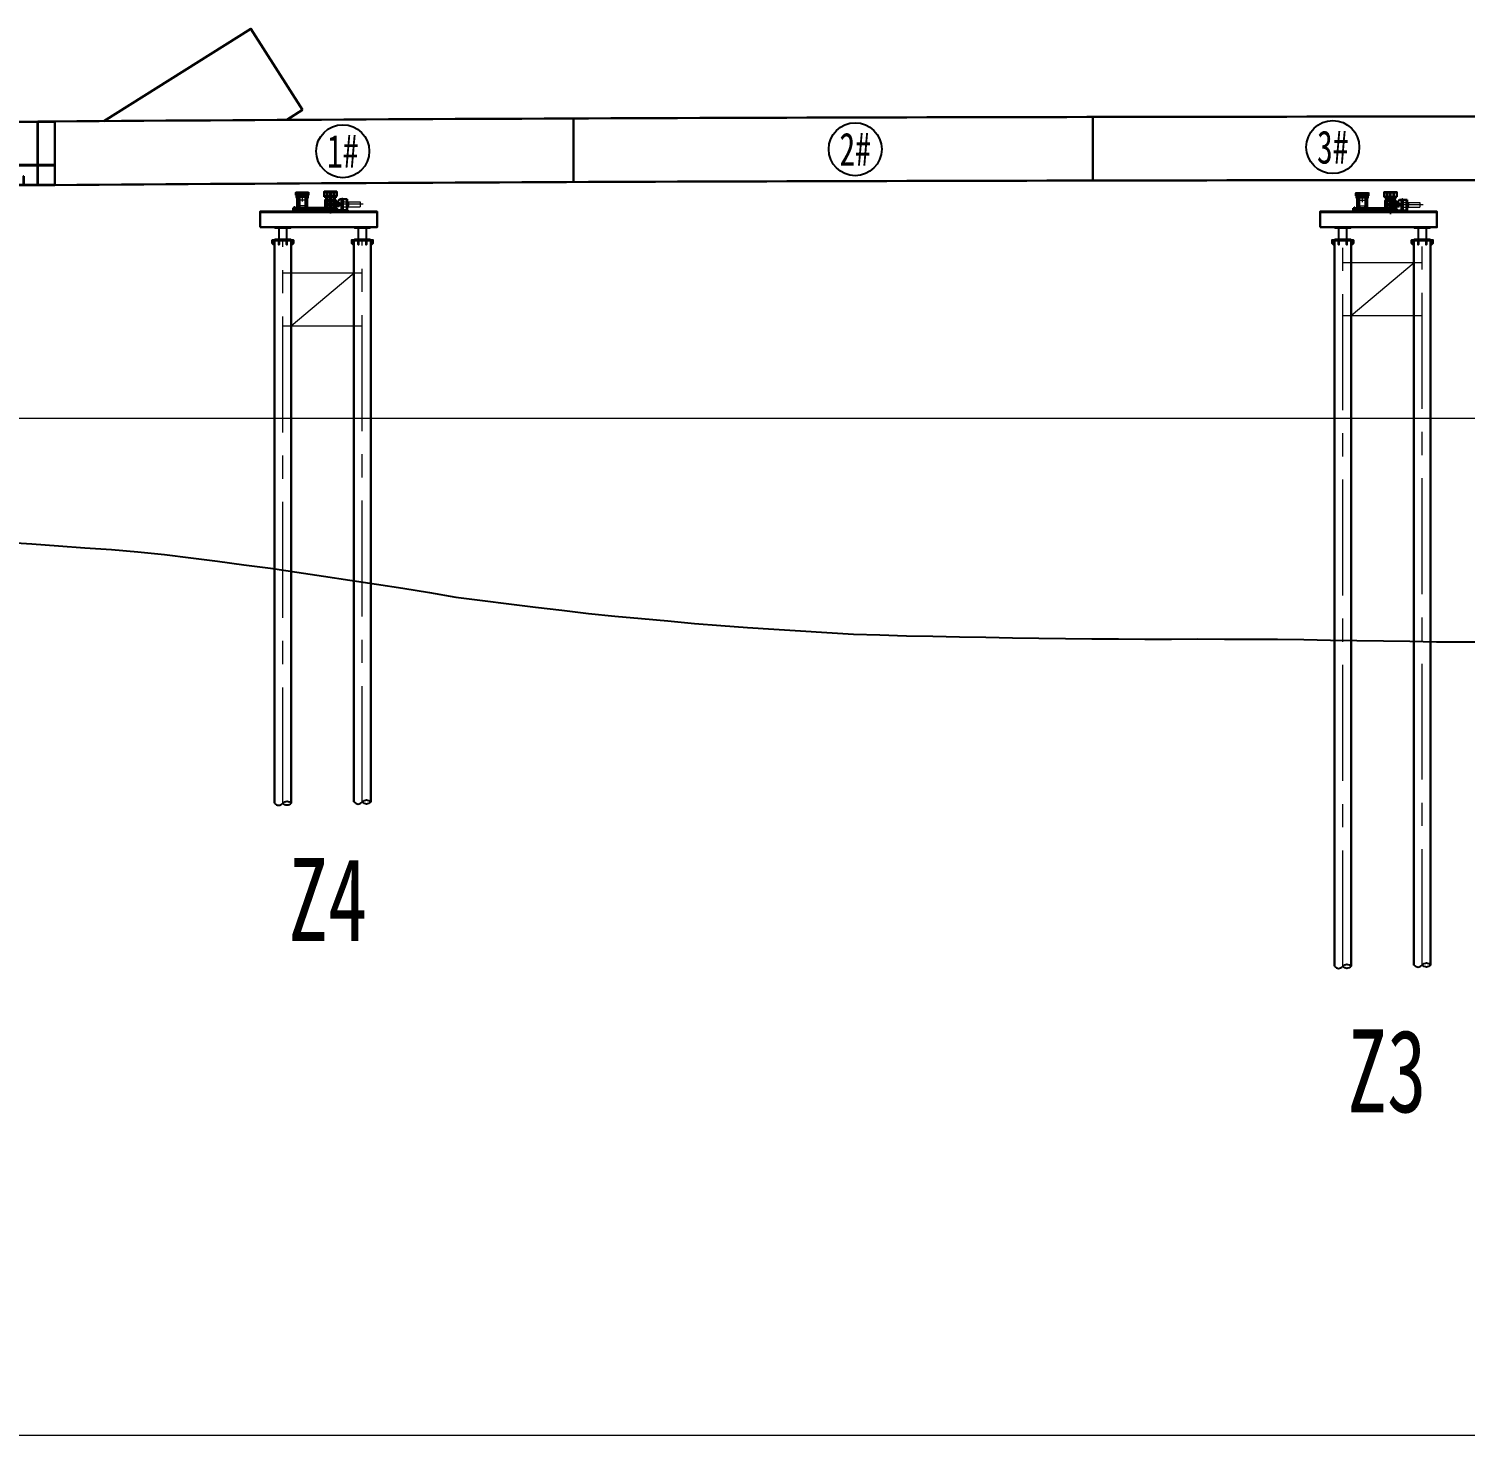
# Model space of a CAD drawing. Extents: x 1767995 to 4174245, y 542814 to 862564.
# Drawn here: x 2397800 to 2452014, y 622752 to 675847 of the extents above; entities that cross this region are included whole.
import ezdxf
from ezdxf.enums import TextEntityAlignment as Align
from ezdxf.lldxf.tags import DXFTag

# ---------------------------------------------------------------- set-up
doc = ezdxf.new("R2010")
doc.units = 0
doc.header["$LTSCALE"] = 3500
for name, pattern in [('ACAD_ISO02W100', [15, 12, -3]), ('CENTER', [2, 1.25, -0.25, 0.25, -0.25]), ('CENTER8', [6.35, 3.96875, -0.79375, 0.79375, -0.79375]), ('CENTERX2', [101.6, 63.5, -12.7, 12.7, -12.7]), ('DASHED', [0.75, 0.5, -0.25]), ('LINEL4', [12.5, 7.5, -2, 1, -2])]:
    doc.linetypes.add(name, pattern=pattern)
for name, color, linetype, lineweight in [('0 尺寸线', 4, 'Continuous', 18), ('1 BZ 标注', 2, 'Continuous', 13), ('1粗实线', 1, 'Continuous', 30), ('3中心线', 6, 'CENTER', 18), ('5文本', 7, 'Continuous', 15), ('AM_0', 7, 'Continuous', 50), ('中心线', 2, 'CENTER', 15), ('尺寸标注', 3, 'Continuous', 18), ('文字', 7, 'Continuous', 15), ('标注', 3, 'Continuous', 18), ('桥 构造粗实', 1, 'Continuous', 30), ('隐藏 (ISO)', 2, 'DASHED', 9)]:
    doc.layers.add(name, color=color, linetype=linetype, lineweight=lineweight)
for name, color, linetype in [('M_Prof', 2, 'Continuous'), ('卡特粗实线', 7, 'Continuous'), ('点划线', 6, 'CENTER'), ('纵_地面线', 30, 'Continuous')]:
    doc.layers.add(name, color=color, linetype=linetype)
doc.styles.add('图内文字', font='仿宋_GB2312.TTF', dxfattribs={"width": 0.7})
tags = doc.linetypes.add('DASHDOT0', pattern=[1, 0.4, -0.3, 0, -0.3]).pattern_tags.tags
tags[10:11] = [DXFTag(74, 4), DXFTag(75, 0), DXFTag(340, '0'), DXFTag(46, 0.0), DXFTag(50, 0.0), DXFTag(44, 0.0), DXFTag(45, 0.0)]
tags[8:9] = [DXFTag(74, 4), DXFTag(75, 0), DXFTag(340, '0'), DXFTag(46, 0.0), DXFTag(50, 0.0), DXFTag(44, 0.0), DXFTag(45, 0.0)]
tags[6:7] = [DXFTag(74, 4), DXFTag(75, 0), DXFTag(340, '0'), DXFTag(46, 0.0), DXFTag(50, 0.0), DXFTag(44, 0.0), DXFTag(45, 0.0)]
tags[4:5] = [DXFTag(74, 4), DXFTag(75, 0), DXFTag(340, '0'), DXFTag(46, 0.0), DXFTag(50, 0.0), DXFTag(44, 0.0), DXFTag(45, 0.0)]

# ---------------------------------------------------------------- blocks, each defined once
blk = doc.blocks.new('SW_CENTERMARKSYMBOL_15')
at = {"color": 0, "linetype": 'Continuous', "lineweight": 0}
for p, q in [((-1, 0), (-1.21374, 0)), ((0, 0), (-0.5, 0)), ((0, 1), (0, 1.21374)), ((0, 0), (0, 0.5)), ((0, 0), (0, -0.5)), ((0, 0), (0.5, 0)), ((1, 0), (1.21374, 0)), ((0, -1), (0, -1.21374))]:
    blk.add_line(p, q, dxfattribs=at)
blk = doc.blocks.new('1234569')
at = {"layer": '尺寸标注', "color": 7, "linetype": 'CENTER8'}
for p, q in [((-196111, -679551), (-196090, -679551)), ((-196100, -679562), (-196100, -679541)), ((-196100, -679595), (-196100, -679566))]:
    blk.add_line(p, q, dxfattribs=at)
at = {"layer": '尺寸标注', "color": 7}
for points in [[(-196106, -679565), (-196106, -679565, 0.414214), (-196108, -679567), (-196108, -679575)], [(-196093, -679575), (-196093, -679567, 0.414214), (-196095, -679565), (-196095, -679565)]]:
    blk.add_lwpolyline(points, format="xyb", dxfattribs=at)
blk.add_lwpolyline([(-196095, -679575), (-196095, -679600), (-196100, -679603), (-196105, -679600), (-196105, -679575)], dxfattribs=at)
for radius in [15, 10.4]:
    blk.add_circle((-196100, -679551), radius, dxfattribs=at)
blk = doc.blocks.new('456')
at = {"layer": '尺寸标注', "color": 1, "linetype": 'DASHDOT0'}
for p, q in [((-216147, -678337), (-216154, -678337)), ((-216150, -678340), (-216150, -678333))]:
    blk.add_line(p, q, dxfattribs=at)
at = {"layer": '尺寸标注', "color": 1}
blk.add_circle((-216150, -678337), 3.5, dxfattribs=at)
blk = doc.blocks.new('321321')
at = {"layer": '尺寸标注', "color": 1, "linetype": 'DASHDOT0'}
for p, q in [((-216211, -682364), (-216218, -682364)), ((-216214, -682367), (-216214, -682360)), ((-215991, -682364), (-215998, -682364)), ((-215994, -682367), (-215994, -682360)), ((-215771, -682364), (-215778, -682364)), ((-215774, -682367), (-215774, -682360)), ((-215551, -682364), (-215558, -682364)), ((-215554, -682367), (-215554, -682360)), ((-215331, -682364), (-215338, -682364)), ((-215334, -682367), (-215334, -682360))]:
    blk.add_line(p, q, dxfattribs=at)
at = {"layer": '尺寸标注', "color": 1}
for points in [[(-216212, -682367), (-216210, -682364), (-216212, -682360), (-216216, -682361), (-216218, -682364), (-216216, -682367)], [(-215992, -682367), (-215990, -682364), (-215992, -682360), (-215996, -682361), (-215998, -682364), (-215996, -682367)], [(-215772, -682367), (-215770, -682364), (-215772, -682360), (-215776, -682361), (-215778, -682364), (-215776, -682367)], [(-215552, -682367), (-215550, -682364), (-215552, -682360), (-215556, -682361), (-215558, -682364), (-215556, -682367)], [(-215332, -682367), (-215330, -682364), (-215332, -682360), (-215336, -682361), (-215338, -682364), (-215336, -682367)]]:
    blk.add_lwpolyline(points, close=True, dxfattribs=at)
at = {"layer": '尺寸标注', "color": 4}
for centre, radius in [((-216214, -682364), 6), ((-216214, -682364), 5), ((-215994, -682364), 6), ((-215774, -682364), 6), ((-215554, -682364), 6), ((-215334, -682364), 6)]:
    blk.add_circle(centre, radius, dxfattribs=at)
at = {"layer": '尺寸标注', "color": 1}
for centre in [(-216214, -682364), (-215994, -682364), (-215774, -682364), (-215554, -682364), (-215334, -682364)]:
    blk.add_circle(centre, 5, dxfattribs=at)
at = {"layer": '尺寸标注', "color": 251}
for centre in [(-216214, -682364), (-215994, -682364), (-215774, -682364), (-215554, -682364), (-215334, -682364)]:
    blk.add_circle(centre, 3, dxfattribs=at)
blk = doc.blocks.new('0123')
at = {"layer": '尺寸标注', "color": 0}
for p, q in [((-197674, -679484), (-197674, -679478)), ((-197671, -679484), (-197671, -679509)), ((-197670, -679484), (-197670, -679478)), ((-197662, -679478), (-197662, -679484)), ((-197661, -679484), (-197661, -679509))]:
    blk.add_line(p, q, dxfattribs=at)
at = {"layer": '尺寸标注', "color": 0, "linetype": 'DASHDOT0'}
blk.add_line((-197666, -679473), (-197666, -679513), dxfattribs=at)
at = {"layer": '尺寸标注', "color": 0}
for points in [[(-197658, -679478), (-197674, -679478, 0.414214), (-197675, -679479), (-197675, -679484)], [(-197657, -679484), (-197657, -679479, 0.414214), (-197658, -679478), (-197658, -679484)]]:
    blk.add_lwpolyline(points, format="xyb", dxfattribs=at)
blk.add_lwpolyline([(-197671, -679509), (-197661, -679509), (-197666, -679513)], close=True, dxfattribs=at)
blk = doc.blocks.new('23322')
at = {"layer": '尺寸标注', "color": 0}
for p, q in [((39013, 49007), (39030, 49014)), ((39085, 48934), (39092, 48951)), ((39188, 48934), (39181, 48950)), ((39261, 49109), (39244, 49102)), ((39261, 49006), (39244, 49013))]:
    blk.add_line(p, q, dxfattribs=at)
for centre, radius in [((39021, 49010), 9), ((39022, 49106), 9), ((39137, 49058), 90), ((39137, 49058), 90), ((39089, 49173), 9), ((39089, 48942), 9), ((39184, 48942), 9), ((39185, 49173), 9), ((39252, 49010), 9), ((39253, 49105), 9)]:
    blk.add_circle(centre, radius, dxfattribs=at)
blk.add_arc((39137, 49058), 150, 296.4613, 243.5387, dxfattribs=at)
blk = doc.blocks.new('ewqwe')
h = blk.add_hatch()
h.set_pattern_fill('ANSI37', color=5, scale=4)
h.set_pattern_definition([(45, (60193.746, -5943.269), (-8.98025612, 8.98025612), []), (135, (60193.746, -5943.269), (-8.98025612, -8.98025612), [])])
h.paths.add_polyline_path([(965601, 492388), (966080, 492388), (966080, 492408), (965601, 492408)])
at = {"color": 2, "lineweight": 30}
for p, q in [((965601, 492388), (966081, 492388)), ((965601, 492208), (965601, 492378)), ((965706, 492208), (965706, 492368)), ((965726, 492208), (965726, 492368)), ((965831, 492208), (965831, 492368)), ((965851, 492208), (965851, 492368)), ((965956, 492208), (965956, 492368)), ((965976, 492208), (965976, 492368)), ((966081, 492208), (966081, 492378)), ((965601, 492208), (966081, 492208)), ((965601, 492188), (966081, 492188)), ((965651, 492148), (965671, 492148)), ((966011, 492148), (966031, 492148)), ((966081, 492188), (966081, 492208))]:
    blk.add_line(p, q, dxfattribs=at)
at = {"color": 2}
for p, q in [((965601, 492368), (965601, 492388)), ((965601, 492188), (965601, 492208))]:
    blk.add_line(p, q, dxfattribs=at)
at = {"color": 2, "lineweight": 30}
blk.add_lwpolyline([(965601, 492368), (966081, 492368), (966081, 492388)], dxfattribs=at)
at = {"layer": '0 尺寸线'}
blk.add_lwpolyline([(965601, 492388), (966081, 492388), (966081, 492408), (965601, 492408)], close=True, dxfattribs=at)
at = {"layer": '1 BZ 标注'}
for p, q in [((965651, 492148), (965671, 492148)), ((966011, 492148), (966031, 492148))]:
    blk.add_line(p, q, dxfattribs=at)
at = {"layer": '中心线', "linetype": 'CENTERX2'}
for p, q in [((965651, 492188), (965651, 492148)), ((965651, 492188), (965651, 492148)), ((965671, 492188), (965671, 492148)), ((965671, 492188), (965671, 492148)), ((965671, 492148), (966011, 492148)), ((965671, 492148), (966011, 492148)), ((966011, 492188), (966011, 492148)), ((966011, 492188), (966011, 492148)), ((966031, 492188), (966031, 492148)), ((966031, 492188), (966031, 492148))]:
    blk.add_line(p, q, dxfattribs=at)
at = {"layer": '卡特粗实线'}
blk.add_line((965976, 492208), (965996, 492208), dxfattribs=at)
blk = doc.blocks.new('A$C159A2C35')
h = blk.add_hatch()
h.set_pattern_fill('ANSI37', color=5, scale=4)
h.set_pattern_definition([(45, (-904848.285, -497628.079), (-8.98025612, 8.98025612), []), (135, (-904848.285, -497628.079), (-8.98025612, -8.98025612), [])])
h.paths.add_polyline_path([(449, 703), (928, 703), (928, 723), (449, 723)])
at = {"layer": '尺寸标注', "linetype": 'ACAD_ISO02W100', "lineweight": 30, "ltscale": 3}
h = blk.add_hatch(dxfattribs=at)
h.set_pattern_fill('ANSI32', color=3, scale=50)
h.set_pattern_definition([(45, (-39514.227, -48795.501), (-13.258252, 13.258252), []), (45, (-39505.388, -48795.501), (-13.258252, 13.258252), [])])
h.paths.add_polyline_path([(-578, 68), (-578, 48), (-175, 48), (-175, 68)])
at = {"color": 2, "lineweight": 30}
for p, q in [((448, 603), (448, 723)), ((448, 703), (928, 703)), ((448, 603), (928, 603)), ((448, 583), (928, 583)), ((473, 533), (473, 583)), ((483, 533), (483, 583)), ((553, 603), (553, 683)), ((563, 433), (563, 583)), ((573, 603), (573, 683)), ((678, 603), (678, 683)), ((698, 603), (698, 683)), ((803, 603), (803, 683)), ((814, 433), (814, 583)), ((823, 603), (823, 683)), ((894, 533), (894, 583)), ((904, 533), (904, 583)), ((928, 603), (928, 703)), ((473, 533), (483, 533)), ((473, 533), (522, 433)), ((483, 533), (532, 433)), ((522, 433), (563, 433)), ((814, 433), (856, 433)), ((894, 533), (846, 433)), ((904, 533), (856, 433))]:
    blk.add_line(p, q, dxfattribs=at)
at = {"color": 2}
for p, q in [((448, 683), (448, 703)), ((448, 583), (448, 603))]:
    blk.add_line(p, q, dxfattribs=at)
at = {"color": 5, "linetype": 'DASHED'}
for p, q in [((553, 433), (553, 583)), ((824, 433), (824, 583))]:
    blk.add_line(p, q, dxfattribs=at)
at = {"color": 5, "linetype": 'Continuous', "lineweight": 0}
for p, q in [((-771, 352), (-1493, 352)), ((-771, 172), (-1493, 172)), ((-878, 375), (-879, 375)), ((-873, 369), (-873, 365)), ((-870, 369), (-873, 369)), ((-873, 365), (-873, 352)), ((-870, 365), (-870, 369)), ((-870, 365), (-870, 352)), ((-864, 375), (-865, 375)), ((-771, 394), (-811, 394)), ((-771, 386), (-811, 386)), ((-771, 378), (-811, 378)), ((-771, 126), (-811, 126)), ((-771, 118), (-811, 118)), ((-771, 110), (-811, 110))]:
    blk.add_line(p, q, dxfattribs=at)
at = {"color": 7, "linetype": 'Continuous'}
for p, q in [((-1026, 45), (-588, 45)), ((-923, 45), (-952, 45)), ((-667, 45), (-724, 45)), ((-588, 45), (-576, 45)), ((-118, 45), (-576, 45)), ((684, 131), (688, 131)), ((686, 418), (690, 418))]:
    blk.add_line(p, q, dxfattribs=at)
at = {"color": 6, "linetype": 'Continuous'}
blk.add_line((-578, 424), (-175, 424), dxfattribs=at)
at = {"color": 5, "linetype": 'Continuous'}
for p, q in [((-546, 98), (-546, 424)), ((-207, 424), (-207, 98))]:
    blk.add_line(p, q, dxfattribs=at)
at = {"color": 2, "lineweight": 30}
blk.add_lwpolyline([(448, 683), (928, 683)], dxfattribs=at)
at = {"color": 5, "linetype": 'Continuous', "lineweight": 0}
for points in [[(-879, 375), (-879, 380), (-879, 382)], [(-864, 382), (-864, 382), (-864, 382), (-866, 382), (-867, 382), (-870, 382), (-872, 382), (-875, 382), (-877, 382), (-878, 382), (-879, 382), (-879, 382)], [(-864, 382), (-864, 380), (-864, 375)]]:
    blk.add_lwpolyline(points, dxfattribs=at)
blk.add_lwpolyline([(-811, 95), (-811, 410, -0.414214), (-809, 412), (-773, 412, -0.414214), (-771, 410), (-771, 95, -0.414214), (-773, 93), (-809, 93, -0.414214)], format="xyb", close=True, dxfattribs=at)
for points in [[(-603, 287), (-751, 287, -0.414214), (-753, 289), (-753, 310, 0.414214), (-755, 312), (-771, 312)], [(-771, 212), (-755, 212, 0.414214), (-753, 214), (-753, 235, -0.414214), (-751, 237), (-603, 237, 0.414214), (-598, 242), (-598, 282, 0.414214), (-603, 287)]]:
    blk.add_lwpolyline(points, format="xyb", dxfattribs=at)
at = {"color": 7, "linetype": 'Continuous'}
for centre, radius in [((686, 131), 8.26), ((686, 131), 7.14), ((688, 418), 8.26), ((688, 418), 7.14), ((686, 131), 2), ((688, 418), 2)]:
    blk.add_circle(centre, radius, dxfattribs=at)
at = {"color": 5, "linetype": 'Continuous', "lineweight": 0}
for points, knots in [([(-873, 369), (-875, 369), (-876, 370), (-878, 371), (-878, 371)], [0, 0, 0, 0, 0.993902, 1, 1, 1, 1]), ([(-865, 371), (-866, 371), (-867, 370), (-869, 369), (-870, 369)], [0, 0, 0, 0, 0.587839, 1, 1, 1, 1])]:
    blk.add_open_spline(points, degree=3, knots=knots, dxfattribs=at)
at = {"color": 7, "linetype": 'Continuous'}
for points in [[(680, 125), (680, 126), (678, 127), (678, 130), (678, 133), (679, 136), (681, 138), (683, 139), (686, 140), (689, 139), (692, 138), (694, 135), (695, 133), (695, 130), (694, 127), (692, 125), (690, 123), (687, 122), (684, 122), (682, 123), (681, 125), (680, 125)], [(682, 412), (682, 413), (680, 414), (680, 417), (680, 420), (681, 423), (683, 425), (685, 426), (688, 427), (691, 426), (694, 425), (696, 423), (697, 420), (697, 417), (696, 414), (694, 412), (692, 410), (689, 409), (686, 410), (684, 411), (683, 412), (682, 412)]]:
    blk.add_open_spline(points, degree=3, knots=[0, 0, 0, 0, 0.053715, 0.10743, 0.161125, 0.214803, 0.268509, 0.322226, 0.375879, 0.429453, 0.483028, 0.536683, 0.5904, 0.644106, 0.697784, 0.751479, 0.805199, 0.858879, 0.912473, 0.966037, 1, 1, 1, 1], dxfattribs=at)
at = {"layer": '0 尺寸线'}
blk.add_lwpolyline([(449, 703), (928, 703), (928, 723), (449, 723)], close=True, dxfattribs=at)
at = {"layer": '1 BZ 标注'}
for p, q in [((928, 703), (928, 683)), ((928, 603), (928, 583)), ((-1493, 352), (-1493, 172))]:
    blk.add_line(p, q, dxfattribs=at)
at = {"layer": 'AM_0', "color": 7, "lineweight": 30}
for p, q in [((-1010, 453), (-1010, 45)), ((-841, 453), (-1010, 453)), ((-990, 453), (-990, 45)), ((-877, 45), (-877, 0)), ((-841, 45), (-841, 453)), ((-811, 453), (-841, 453)), ((-811, 45), (-811, 453)), ((-761, 453), (-811, 453)), ((1006, 45), (1006, 135)), ((1026, 45), (1026, 135))]:
    blk.add_line(p, q, dxfattribs=at)
for points in [[(-1026, 45), (1026, 45), (1026, 0), (-1026, 0)], [(386, 65), (986, 65), (986, 45), (386, 45)]]:
    blk.add_lwpolyline(points, close=True, dxfattribs=at)
blk.add_lwpolyline([(1026, 135), (-511, 135, -0.414214), (-661, 285), (-661, 353, 0.414491), (-761, 453)], format="xyb", dxfattribs=at)
blk.add_lwpolyline([(-678, 45), (-678, 48), (-576, 48), (346, 48), (346, 45)], dxfattribs=at)
at = {"layer": '中心线', "linetype": 'CENTERX2'}
blk.add_line((688, 610), (688, 363), dxfattribs=at)
at = {"layer": '卡特粗实线'}
blk.add_line((823, 603), (843, 603), dxfattribs=at)
at = {"layer": '尺寸标注', "color": 253, "linetype": 'LINEL4'}
for p, q in [((-377, -88), (-377, 571)), ((-377, 571), (-377, -88)), ((-1611, 262), (-207, 262)), ((-377, -22), (-377, 522)), ((-326, 386), (-333, 369)), ((546, 440), (546, 65)), ((546, 121), (826, 121)), ((596, 205), (596, 143)), ((776, 205), (776, 143)), ((827, 440), (826, 65))]:
    blk.add_line(p, q, dxfattribs=at)
at = {"layer": '尺寸标注', "color": 1, "lineweight": 30}
for p, q in [((502, 545), (870, 545)), ((538, 581), (538, 564)), ((539, 563), (838, 563)), ((539, 562), (585, 551)), ((836, 583), (540, 583)), ((586, 551), (787, 551)), ((586, 549), (586, 545)), ((786, 545), (786, 549)), ((787, 551), (837, 562)), ((838, 564), (838, 581)), ((497, 540), (497, 65)), ((497, 540), (875, 540)), ((875, 540), (875, 65))]:
    blk.add_line(p, q, dxfattribs=at)
at = {"layer": '尺寸标注', "color": 1, "linetype": 'LINEL4'}
for p, q in [((586, 551), (586, 205)), ((786, 551), (786, 205))]:
    blk.add_line(p, q, dxfattribs=at)
at = {"layer": '尺寸标注', "color": 4}
for p, q in [((-811, 402), (-811, 343)), ((-811, 388), (-811, 45)), ((-811, 93), (-811, 153)), ((-811, 45), (1026, 45)), ((-227, 98), (-527, 98)), ((-522, 48), (-522, 48)), ((-514, 48), (-514, 48)), ((-444, 128), (-310, 128)), ((-385, 45), (-385, 45)), ((-381, 45), (-381, 45)), ((-373, 45), (-373, 45)), ((-369, 45), (-369, 45)), ((-244, 68), (-244, 68)), ((-228, 68), (-228, 68)), ((346, 45), (346, 135)), ((366, 45), (366, 135)), ((506, 65), (686, 65)), ((686, 143), (586, 125)), ((686, 65), (866, 65))]:
    blk.add_line(p, q, dxfattribs=at)
at = {"layer": '尺寸标注', "color": 8, "linetype": 'ACAD_ISO02W100'}
for p, q in [((-661, 272), (-811, 272)), ((-661, 252), (-811, 252))]:
    blk.add_line(p, q, dxfattribs=at)
at = {"layer": '尺寸标注', "color": 6}
blk.add_line((947, 45), (-811, 45), dxfattribs=at)
at = {"layer": '尺寸标注', "color": 6, "lineweight": 30}
for p, q in [((-708, 291), (-708, 327)), ((-708, 291), (-708, 327)), ((-708, 197), (-708, 233)), ((-708, 197), (-708, 233)), ((-706, 329), (-578, 329)), ((-706, 289), (-578, 289)), ((-706, 235), (-578, 235)), ((-706, 195), (-578, 195)), ((-175, 63), (-175, 58))]:
    blk.add_line(p, q, dxfattribs=at)
at = {"layer": '尺寸标注', "color": 4, "linetype": 'ACAD_ISO02W100'}
for p, q in [((-673, 289), (-673, 329)), ((-673, 287), (-673, 237)), ((-673, 237), (-673, 287)), ((-673, 195), (-673, 235)), ((-648, 289), (-648, 329)), ((-648, 237), (-648, 287)), ((-648, 195), (-648, 235)), ((-623, 289), (-623, 329)), ((-623, 287), (-623, 237)), ((-623, 237), (-623, 287)), ((-623, 195), (-623, 235))]:
    blk.add_line(p, q, dxfattribs=at)
at = {"layer": '尺寸标注', "color": 1, "linetype": 'CENTER8'}
blk.add_line((-633, 109), (327, 109), dxfattribs=at)
at = {"layer": '尺寸标注', "color": 2}
blk.add_line((-578, 87), (-578, 424), dxfattribs=at)
at = {"layer": '尺寸标注', "color": 6, "linetype": 'ACAD_ISO02W100', "lineweight": 30, "ltscale": 3}
for p, q in [((-578, 98), (-175, 98)), ((-578, 68), (-175, 68))]:
    blk.add_line(p, q, dxfattribs=at)
at = {"layer": '尺寸标注', "color": 8}
for p, q in [((-526, 53), (-522, 57)), ((-526, 53), (-526, 48)), ((-522, 88), (-518, 90)), ((-522, 68), (-522, 88)), ((-522, 68), (-522, 57)), ((-518, 90), (-514, 88)), ((-514, 88), (-514, 68)), ((-514, 68), (-514, 57)), ((-514, 57), (-510, 53)), ((-510, 53), (-510, 48)), ((-385, 53), (-381, 57)), ((-385, 53), (-385, 48)), ((-381, 88), (-377, 90)), ((-381, 68), (-381, 88)), ((-381, 68), (-381, 57)), ((-377, 90), (-373, 88)), ((-373, 88), (-373, 68)), ((-373, 68), (-373, 57)), ((-373, 57), (-369, 53)), ((-369, 53), (-369, 48)), ((-244, 53), (-240, 57)), ((-244, 53), (-244, 48)), ((-240, 88), (-236, 90)), ((-240, 68), (-240, 88)), ((-240, 68), (-240, 57)), ((-240, 57), (-240, 57)), ((-236, 90), (-232, 88)), ((-232, 88), (-232, 68)), ((-232, 68), (-232, 57)), ((-232, 57), (-228, 53)), ((-228, 53), (-228, 48)), ((423, 73), (449, 73)), ((423, 65), (423, 73)), ((449, 65), (423, 65)), ((426, 17), (426, 65)), ((426, 17), (436, 13)), ((427, 27), (427, 73)), ((427, 17), (427, 45)), ((443, 25), (429, 25)), ((436, 13), (446, 17)), ((445, 27), (445, 73)), ((446, 17), (446, 65)), ((446, 17), (446, 45)), ((449, 73), (449, 65)), ((515, 100), (522, 103)), ((515, 100), (515, 55)), ((522, 103), (522, 55)), ((522, 103), (529, 100)), ((529, 100), (529, 55)), ((538, 540), (538, 443)), ((538, 443), (553, 438)), ((546, 205), (826, 205)), ((553, 438), (553, 423)), ((553, 423), (820, 423)), ((563, 125), (586, 125)), ((586, 125), (686, 143)), ((686, 143), (786, 125)), ((786, 125), (810, 125)), ((834, 443), (820, 438)), ((820, 423), (820, 438)), ((834, 443), (834, 540)), ((850, 103), (843, 100)), ((843, 100), (843, 55)), ((843, 95), (843, 55)), ((850, 103), (850, 55)), ((857, 100), (850, 103)), ((850, 100), (850, 55)), ((857, 100), (857, 55)), ((857, 95), (857, 55)), ((924, 73), (948, 73)), ((924, 65), (924, 73)), ((948, 65), (924, 65)), ((926, 16), (926, 65)), ((926, 16), (936, 13)), ((927, 26), (927, 73)), ((927, 16), (927, 45)), ((943, 24), (929, 24)), ((936, 13), (946, 16)), ((945, 26), (945, 73)), ((946, 16), (946, 65)), ((946, 16), (946, 45)), ((948, 73), (948, 65))]:
    blk.add_line(p, q, dxfattribs=at)
at = {"layer": '尺寸标注', "color": 8, "linetype": 'DASHDOT0'}
for p, q in [((-518, 68), (-518, 90)), ((-377, 68), (-377, 90)), ((-236, 68), (-236, 90))]:
    blk.add_line(p, q, dxfattribs=at)
at = {"layer": '尺寸标注', "color": 1}
blk.add_line((-501, 314), (-484, 307), dxfattribs=at)
at = {"layer": '尺寸标注', "color": 4, "linetype": 'ACAD_ISO02W100', "lineweight": 30, "ltscale": 3}
for p, q in [((-392, 127), (-392, 515)), ((-362, 127), (-362, 515))]:
    blk.add_line(p, q, dxfattribs=at)
at = {"layer": '尺寸标注', "color": 0}
blk.add_line((324, 45), (924, 45), dxfattribs=at)
at = {"layer": '尺寸标注', "color": 8, "linetype": 'CENTER8'}
for p, q in [((436, 25), (436, 73)), ((936, 24), (936, 73))]:
    blk.add_line(p, q, dxfattribs=at)
at = {"layer": '尺寸标注', "color": 4, "lineweight": 30}
blk.add_lwpolyline([(-542, 545), (-212, 545), (-212, 515), (-542, 515)], close=True, dxfattribs=at)
at = {"layer": '尺寸标注', "color": 6, "lineweight": 30}
for points in [[(-1021, 361), (-1026, 361), (-1026, 163), (-1021, 163)], [(-1016, 163), (-1010, 163), (-1010, 361), (-1016, 361)], [(-578, 68), (-578, 424), (-546, 424), (-546, 98)], [(-546, 98), (-546, 424), (-207, 424), (-207, 98)], [(-207, 98), (-207, 424), (-175, 424), (-175, 68)]]:
    blk.add_lwpolyline(points, dxfattribs=at)
at = {"layer": '尺寸标注', "color": 2}
blk.add_lwpolyline([(-705, 329), (-665, 329), (-665, 334), (-705, 334)], close=True, dxfattribs=at)
at = {"layer": '尺寸标注', "color": 3}
blk.add_lwpolyline([(-623, 339, 0.414214), (-626, 342), (-653, 342), (-663, 342), (-670, 342, 0.414214), (-673, 339), (-673, 335), (-665, 335), (-665, 329), (-673, 329), (-673, 178, 0.414583), (-670, 175), (-626, 175, 0.413844), (-623, 178)], format="xyb", close=True, dxfattribs=at)
at = {"layer": '尺寸标注', "color": 7, "linetype": 'ACAD_ISO02W100'}
blk.add_lwpolyline([(327, 115), (-633, 115), (-633, 103), (327, 103)], close=True, dxfattribs=at)
at = {"layer": '尺寸标注', "color": 3, "linetype": 'ACAD_ISO02W100', "lineweight": 30, "ltscale": 3}
blk.add_lwpolyline([(-578, 48), (-175, 48), (-175, 68), (-578, 68)], close=True, dxfattribs=at)
at = {"layer": '尺寸标注', "color": 4, "linetype": 'ACAD_ISO02W100', "lineweight": 30, "ltscale": 3}
for points in [[(-542, 128), (-542, 515), (-512, 515), (-512, 128)], [(-242, 128), (-242, 515), (-212, 515), (-212, 127)]]:
    blk.add_lwpolyline(points, dxfattribs=at)
at = {"layer": '尺寸标注', "color": 4, "lineweight": 30}
blk.add_lwpolyline([(-542, 113, 0.414214), (-527, 98), (-227, 98, 0.414214), (-212, 113), (-212, 128), (-542, 128)], format="xyb", close=True, dxfattribs=at)
at = {"layer": '尺寸标注', "color": 4}
for points in [[(534, 45), (534, 55), (510, 55), (510, 45)], [(838, 45), (838, 55), (862, 55), (862, 45)]]:
    blk.add_lwpolyline(points, dxfattribs=at)
at = {"layer": '尺寸标注', "color": 8}
for points in [[(533, 55), (511, 55), (511, 48), (533, 48)], [(839, 55), (861, 55), (861, 48), (839, 48)]]:
    blk.add_lwpolyline(points, close=True, dxfattribs=at)
for points in [[(563, 125), (563, 178), (546, 178), (546, 205)], [(810, 125), (810, 178), (826, 178), (826, 205)]]:
    blk.add_lwpolyline(points, dxfattribs=at)
at = {"layer": '尺寸标注', "color": 6, "lineweight": 50}
blk.add_circle((-1018, 305), 4.84, dxfattribs=at)
at = {"layer": '尺寸标注', "color": 6, "lineweight": 30}
blk.add_circle((-1018, 218), 4.84, dxfattribs=at)
at = {"layer": '尺寸标注', "color": 252, "lineweight": 50}
for centre, radius in [((-1018, 305), 3.24), ((-1018, 218), 3.24), ((-1018, 305), 1.71), ((-1018, 218), 1.71)]:
    blk.add_circle(centre, radius, dxfattribs=at)
at = {"layer": '尺寸标注', "color": 1}
blk.add_arc((502, 540), 5, 90, 180, dxfattribs=at)
at = {"layer": '尺寸标注', "color": 1, "lineweight": 30}
for centre, radius, start, end in [((540, 581), 2, 91.8348, 180.0019), ((540, 564), 2, 180.0019, 221.3973), ((540, 564), 2, 221.3973, 246.9641), ((584, 549), 2, 41.4366, 66.9641), ((584, 549), 2, 0.0026, 41.4366), ((788, 549), 2, 138.601, 180.0026), ((788, 549), 2, 113.0462, 138.601), ((836, 581), 2, 359.998, 90), ((836, 564), 2, 293.0462, 318.6105), ((836, 564), 2, 318.6105, 359.998), ((870, 540), 5, 0, 90)]:
    blk.add_arc(centre, radius, start, end, dxfattribs=at)
at = {"layer": '尺寸标注', "color": 6, "lineweight": 50}
for centre, start, end in [((-1018, 363), 203.3909, 336.6091), ((-1018, 161), 22.744, 157.256)]:
    blk.add_arc(centre, 4.84, start, end, dxfattribs=at)
at = {"layer": '尺寸标注', "color": 252, "lineweight": 50}
for centre, start, end in [((-1018, 363), 216.3568, 323.6432), ((-1018, 161), 35.2609, 144.7391)]:
    blk.add_arc(centre, 3.24, start, end, dxfattribs=at)
at = {"layer": '尺寸标注', "color": 6, "lineweight": 30}
for centre, start, end in [((-706, 327), 90, 180), ((-706, 291), 180, 270), ((-706, 233), 90, 180), ((-706, 197), 180, 270)]:
    blk.add_arc(centre, 2, start, end, dxfattribs=at)
at = {"layer": '尺寸标注', "color": 8}
for centre, start, end in [((429, 27), 180, 270), ((443, 27), 270, 0), ((929, 26), 180, 270), ((943, 26), 270, 0)]:
    blk.add_arc(centre, 2, start, end, dxfattribs=at)
at = {"layer": '尺寸标注', "color": 4}
for points in [[(686, 140), (686, 140), (687, 140), (689, 139), (692, 138), (694, 135), (695, 133), (695, 130), (694, 127), (692, 125), (690, 123), (688, 122), (687, 122), (686, 122)], [(688, 427), (688, 427), (689, 427), (691, 426), (694, 425), (696, 423), (697, 420), (697, 417), (696, 414), (694, 412), (692, 410), (690, 410), (689, 409), (688, 409)]]:
    blk.add_open_spline(points, degree=3, knots=[0.3737289, 0.3737289, 0.3737289, 0.3737289, 0.3758789, 0.4294528, 0.4830281, 0.5366835, 0.5904001, 0.6441057, 0.6977838, 0.7514791, 0.8051994, 0.8588792, 0.8737029, 0.8737029, 0.8737029, 0.8737029], dxfattribs=at)
at = {"color": 7, "linetype": 'Continuous', "lineweight": 0, "xscale": -10, "yscale": 10, "zscale": 10}
for p in [(686, 131), (688, 418)]:
    blk.add_blockref('SW_CENTERMARKSYMBOL_15', p, dxfattribs=at)
at = {"layer": '1 BZ 标注'}
blk.add_blockref('ewqwe', (-966218, -491643), dxfattribs=at)
at = {"layer": '尺寸标注', "color": 4}
for name, p in [('1234569', (195274, 680028)), ('321321', (215631, 682473)), ('456', (215567, 678446)), ('456', (215567, 678446)), ('1234569', (195538, 679999)), ('456', (215787, 678446)), ('456', (215787, 678446)), ('1234569', (195909, 679999)), ('456', (216007, 678446)), ('456', (216007, 678446)), ('456', (216227, 678446)), ('456', (216227, 678446)), ('456', (216447, 678446)), ('456', (216447, 678446)), ('1234569', (197077, 679710))]:
    blk.add_blockref(name, p, dxfattribs=at)
at = {"layer": '尺寸标注', "color": 3}
blk.add_blockref('0123', (196973, 679818), dxfattribs=at)
at = {"layer": '尺寸标注', "color": 7}
blk.add_blockref('23322', (-39514, -48796), dxfattribs=at)
blk = doc.blocks.new('RETRET')
at = {"layer": 'M_Prof', "color": 7}
for p, q in [((3109876, -4114864), (3109876, -4116146)), ((3111878, -4114745), (3109996, -4114745)), ((3111878, -4114866), (3109996, -4114866)), ((3109997, -4114864), (3109997, -4116146)), ((3111876, -4116146), (3111876, -4114864)), ((3111997, -4116146), (3111997, -4114864)), ((3111878, -4116145), (3109996, -4116145)), ((3111878, -4116266), (3109996, -4116266))]:
    blk.add_line(p, q, dxfattribs=at)
at = {"layer": '点划线', "color": 7}
for p, q in [((3111937, -4114805), (3109937, -4114805)), ((3111937, -4116205), (3109937, -4116205))]:
    blk.add_line(p, q, dxfattribs=at)
at = {"layer": '隐藏 (ISO)', "color": 7}
for p, q in [((3109837, -4114736), (3109867, -4114706)), ((3109837, -4114736), (3109837, -4114875)), ((3109837, -4114875), (3109867, -4114905)), ((3110006, -4114706), (3109867, -4114706)), ((3109867, -4114905), (3110006, -4114905)), ((3110036, -4114736), (3110006, -4114706)), ((3110036, -4114875), (3110006, -4114905)), ((3110036, -4114875), (3110036, -4114736)), ((3111837, -4114736), (3111867, -4114706)), ((3111837, -4114736), (3111837, -4114875)), ((3111837, -4114875), (3111867, -4114905)), ((3112006, -4114706), (3111867, -4114706)), ((3111867, -4114905), (3112006, -4114905)), ((3112036, -4114736), (3112006, -4114706)), ((3112036, -4114875), (3112006, -4114905)), ((3112036, -4114875), (3112036, -4114736)), ((3109837, -4116136), (3109867, -4116106)), ((3109837, -4116136), (3109837, -4116275)), ((3110006, -4116106), (3109867, -4116106)), ((3110036, -4116136), (3110006, -4116106)), ((3110036, -4116275), (3110036, -4116136)), ((3111837, -4116136), (3111867, -4116106)), ((3111837, -4116136), (3111837, -4116275)), ((3112006, -4116106), (3111867, -4116106)), ((3112036, -4116136), (3112006, -4116106)), ((3112036, -4116275), (3112036, -4116136)), ((3109837, -4116275), (3109867, -4116305)), ((3109867, -4116305), (3110006, -4116305)), ((3110036, -4116275), (3110006, -4116305)), ((3111837, -4116275), (3111867, -4116305)), ((3111867, -4116305), (3112006, -4116305)), ((3112036, -4116275), (3112006, -4116305))]:
    blk.add_line(p, q, dxfattribs=at)
at = {"layer": '隐藏 (ISO)', "color": 7, "ltscale": 0.4}
for p, q in [((3110036, -4114805), (3109837, -4114805)), ((3112036, -4114805), (3111837, -4114805)), ((3110036, -4116205), (3109837, -4116205)), ((3112036, -4116205), (3111837, -4116205))]:
    blk.add_line(p, q, dxfattribs=at)
at = {"layer": '隐藏 (ISO)', "color": 7}
for points in [[(3109837, -4114756), (3110036, -4114756), (3110036, -4114765), (3109837, -4114765)], [(3109837, -4114855), (3110036, -4114855), (3110036, -4114845), (3109837, -4114845)], [(3109891, -4114706), (3109898, -4114706), (3109898, -4114756), (3109891, -4114756)], [(3109891, -4114905), (3109898, -4114905), (3109898, -4114855), (3109891, -4114855)], [(3109983, -4114706), (3109976, -4114706), (3109976, -4114756), (3109983, -4114756)], [(3109983, -4114905), (3109976, -4114905), (3109976, -4114855), (3109983, -4114855)], [(3111837, -4114756), (3112036, -4114756), (3112036, -4114765), (3111837, -4114765)], [(3111837, -4114855), (3112036, -4114855), (3112036, -4114845), (3111837, -4114845)], [(3111891, -4114706), (3111898, -4114706), (3111898, -4114756), (3111891, -4114756)], [(3111891, -4114905), (3111898, -4114905), (3111898, -4114855), (3111891, -4114855)], [(3111983, -4114706), (3111976, -4114706), (3111976, -4114756), (3111983, -4114756)], [(3111983, -4114905), (3111976, -4114905), (3111976, -4114855), (3111983, -4114855)], [(3109837, -4116156), (3110036, -4116156), (3110036, -4116165), (3109837, -4116165)], [(3109983, -4116106), (3109976, -4116106), (3109976, -4116156), (3109983, -4116156)], [(3111837, -4116156), (3112036, -4116156), (3112036, -4116165), (3111837, -4116165)], [(3111983, -4116106), (3111976, -4116106), (3111976, -4116156), (3111983, -4116156)], [(3109837, -4116255), (3110036, -4116255), (3110036, -4116245), (3109837, -4116245)], [(3109891, -4116305), (3109898, -4116305), (3109898, -4116255), (3109891, -4116255)], [(3109983, -4116305), (3109976, -4116305), (3109976, -4116255), (3109983, -4116255)], [(3111837, -4116255), (3112036, -4116255), (3112036, -4116245), (3111837, -4116245)], [(3111983, -4116305), (3111976, -4116305), (3111976, -4116255), (3111983, -4116255)]]:
    blk.add_lwpolyline(points, close=True, dxfattribs=at)
at = {"layer": '隐藏 (ISO)', "color": 7, "elevation": 0}
for points in [[(3111881, -4116106), (3111888, -4116106), (3111888, -4116156), (3111881, -4116156)], [(3111881, -4116305), (3111888, -4116305), (3111888, -4116255), (3111881, -4116255)]]:
    blk.add_lwpolyline(points, close=True, dxfattribs=at)
at = {"layer": '隐藏 (ISO)', "color": 7, "ltscale": 0.2}
for centre, radius in [((3109937, -4114805), 84.5), ((3109937, -4114805), 78.7), ((3111937, -4114805), 84.5), ((3111937, -4114805), 78.7), ((3109937, -4116205), 84.5), ((3109937, -4116205), 78.7), ((3111937, -4116205), 84.5), ((3111937, -4116205), 78.7)]:
    blk.add_circle(centre, radius, dxfattribs=at)
blk = doc.blocks.new('水电费水电费是说估分')
at = {"layer": '1粗实线', "color": 1}
for p, q in [((6212056, 1549910), (6235456, 1550291)), ((6212056, 1549894), (6235456, 1550275)), ((6212056, 1548742), (6212056, 1549910)), ((6212450, 1548758), (6212450, 1549900)), ((6212462, 1548758), (6212462, 1549900)), ((6213450, 1548758), (6213450, 1549916)), ((6213462, 1548758), (6213462, 1549917)), ((6214450, 1548758), (6214450, 1549933)), ((6214462, 1548758), (6214462, 1549933)), ((6215450, 1548758), (6215450, 1549949)), ((6215462, 1548758), (6215462, 1549949)), ((6216450, 1548758), (6216450, 1549965)), ((6216462, 1548758), (6216462, 1549966)), ((6217450, 1548758), (6217450, 1549982)), ((6217462, 1548758), (6217462, 1549982)), ((6218450, 1548758), (6218450, 1549998)), ((6218462, 1548758), (6218462, 1549998)), ((6219450, 1548758), (6219450, 1550014)), ((6219462, 1548758), (6219462, 1550015)), ((6220450, 1550031), (6220450, 1548758)), ((6220462, 1550031), (6220462, 1548758)), ((6221450, 1550047), (6221450, 1548758)), ((6221462, 1550047), (6221462, 1548758)), ((6222450, 1550063), (6222450, 1548758)), ((6222462, 1550063), (6222462, 1548758)), ((6223450, 1550080), (6223450, 1548758)), ((6223462, 1550080), (6223462, 1548758)), ((6224450, 1550096), (6224450, 1548758)), ((6224462, 1550096), (6224462, 1548758)), ((6225450, 1550112), (6225450, 1548758)), ((6225462, 1550112), (6225462, 1548758)), ((6226450, 1550128), (6226450, 1548758)), ((6226462, 1550129), (6226462, 1548758)), ((6227450, 1550145), (6227450, 1548758)), ((6227462, 1550145), (6227462, 1548758)), ((6228450, 1550161), (6228450, 1548758)), ((6228462, 1550161), (6228462, 1548758)), ((6229450, 1550150), (6229450, 1548758)), ((6229462, 1550150), (6229462, 1548758)), ((6230450, 1550194), (6230450, 1548758)), ((6230462, 1550194), (6230462, 1548758)), ((6231450, 1550210), (6231450, 1548758)), ((6231462, 1550210), (6231462, 1548758)), ((6232450, 1550226), (6232450, 1548758)), ((6232462, 1550226), (6232462, 1548758)), ((6233450, 1550243), (6233450, 1548758)), ((6233462, 1550243), (6233462, 1548758)), ((6234450, 1550259), (6234450, 1548758)), ((6234462, 1550259), (6234462, 1548758)), ((6235450, 1550275), (6235450, 1548758)), ((6235456, 1550291), (6236056, 1550291)), ((6235456, 1550275), (6236056, 1550275)), ((6235462, 1550275), (6235462, 1548758)), ((6236056, 1550248), (6236056, 1548042)), ((6236056, 1548042), (6236056, 1550248)), ((6236056, 1548758), (6212056, 1548758)), ((6236056, 1548742), (6212056, 1548742)), ((6212462, 1548758), (6212450, 1548758)), ((6213462, 1548758), (6213450, 1548758)), ((6213450, 1548058), (6213450, 1548742)), ((6213462, 1548058), (6213462, 1548742)), ((6214462, 1548758), (6214450, 1548758)), ((6214450, 1548058), (6214450, 1548742)), ((6214462, 1548058), (6214462, 1548742)), ((6215462, 1548758), (6215450, 1548758)), ((6215450, 1548058), (6215450, 1548742)), ((6215462, 1548058), (6215462, 1548742)), ((6216462, 1548758), (6216450, 1548758)), ((6216450, 1548058), (6216450, 1548742)), ((6216462, 1548058), (6216462, 1548742)), ((6217462, 1548758), (6217450, 1548758)), ((6217450, 1548058), (6217450, 1548742)), ((6217462, 1548058), (6217462, 1548742)), ((6218462, 1548758), (6218450, 1548758)), ((6218450, 1548058), (6218450, 1548742)), ((6218462, 1548058), (6218462, 1548742)), ((6219450, 1548058), (6219450, 1548742)), ((6219462, 1548058), (6219462, 1548742)), ((6220450, 1548742), (6220450, 1548058)), ((6220462, 1548742), (6220462, 1548058)), ((6221450, 1548742), (6221450, 1548058)), ((6221462, 1548742), (6221462, 1548058)), ((6222450, 1548742), (6222450, 1548058)), ((6222462, 1548742), (6222462, 1548058)), ((6223450, 1548742), (6223450, 1548058)), ((6223462, 1548742), (6223462, 1548058)), ((6224450, 1548742), (6224450, 1548058)), ((6224462, 1548742), (6224462, 1548058)), ((6225450, 1548742), (6225450, 1548058)), ((6225462, 1548742), (6225462, 1548058)), ((6226450, 1548742), (6226450, 1548058)), ((6226462, 1548742), (6226462, 1548058)), ((6227450, 1548742), (6227450, 1548058)), ((6227462, 1548742), (6227462, 1548058)), ((6228450, 1548742), (6228450, 1548058)), ((6228462, 1548742), (6228462, 1548058)), ((6229450, 1548742), (6229450, 1548058)), ((6229462, 1548742), (6229462, 1548058)), ((6230450, 1548742), (6230450, 1548058)), ((6230462, 1548742), (6230462, 1548058)), ((6231450, 1548742), (6231450, 1548058)), ((6231462, 1548742), (6231462, 1548058)), ((6232450, 1548742), (6232450, 1548058)), ((6232462, 1548742), (6232462, 1548058)), ((6233450, 1548742), (6233450, 1548058)), ((6233462, 1548742), (6233462, 1548058)), ((6234450, 1548742), (6234450, 1548058)), ((6234462, 1548742), (6234462, 1548058)), ((6235450, 1548742), (6235450, 1548058)), ((6235462, 1548742), (6235462, 1548058)), ((6236056, 1548058), (6213256, 1548058)), ((6236056, 1548042), (6213256, 1548042)), ((6219462, 1548058), (6220450, 1548058)), ((6220462, 1548058), (6220450, 1548058)), ((6221462, 1548058), (6221450, 1548058)), ((6229462, 1548058), (6230450, 1548058))]:
    blk.add_line(p, q, dxfattribs=at)
for points in [[(6212718, 1549058), (6212706, 1549058), (6212706, 1548758), (6212718, 1548758), (6212718, 1549058)], [(6212968, 1549058), (6212956, 1549058), (6212956, 1548758), (6212968, 1548758), (6212968, 1549058)], [(6213218, 1549058), (6213206, 1549058), (6213206, 1548758), (6213218, 1548758), (6213218, 1549058)], [(6213256, 1548742), (6213256, 1548042)], [(6213962, 1548358), (6213950, 1548358), (6213950, 1548058), (6213962, 1548058), (6213962, 1548358)], [(6214962, 1548358), (6214950, 1548358), (6214950, 1548058), (6214962, 1548058), (6214962, 1548358)], [(6215962, 1548358), (6215950, 1548358), (6215950, 1548058), (6215962, 1548058), (6215962, 1548358)], [(6216962, 1548358), (6216950, 1548358), (6216950, 1548058), (6216962, 1548058), (6216962, 1548358)], [(6217962, 1548358), (6217950, 1548358), (6217950, 1548058), (6217962, 1548058), (6217962, 1548358)], [(6218962, 1548358), (6218950, 1548358), (6218950, 1548058), (6218962, 1548058), (6218962, 1548358)], [(6219962, 1548358), (6219950, 1548358), (6219950, 1548058), (6219962, 1548058), (6219962, 1548358)], [(6220962, 1548358), (6220950, 1548358), (6220950, 1548058), (6220962, 1548058), (6220962, 1548358)], [(6221962, 1548358), (6221950, 1548358), (6221950, 1548058), (6221962, 1548058), (6221962, 1548358)], [(6222962, 1548358), (6222950, 1548358), (6222950, 1548058), (6222962, 1548058), (6222962, 1548358)], [(6223962, 1548358), (6223950, 1548358), (6223950, 1548058), (6223962, 1548058), (6223962, 1548358)], [(6224962, 1548358), (6224950, 1548358), (6224950, 1548058), (6224962, 1548058), (6224962, 1548358)], [(6225962, 1548358), (6225950, 1548358), (6225950, 1548058), (6225962, 1548058), (6225962, 1548358)], [(6226962, 1548358), (6226950, 1548358), (6226950, 1548058), (6226962, 1548058), (6226962, 1548358)], [(6227962, 1548358), (6227950, 1548358), (6227950, 1548058), (6227962, 1548058), (6227962, 1548358)], [(6228962, 1548358), (6228950, 1548358), (6228950, 1548058), (6228962, 1548058), (6228962, 1548358)], [(6229962, 1548358), (6229950, 1548358), (6229950, 1548058), (6229962, 1548058), (6229962, 1548358)], [(6230962, 1548358), (6230950, 1548358), (6230950, 1548058), (6230962, 1548058), (6230962, 1548358)], [(6231962, 1548358), (6231950, 1548358), (6231950, 1548058), (6231962, 1548058), (6231962, 1548358)], [(6232962, 1548358), (6232950, 1548358), (6232950, 1548058), (6232962, 1548058), (6232962, 1548358)], [(6233962, 1548358), (6233950, 1548358), (6233950, 1548058), (6233962, 1548058), (6233962, 1548358)], [(6234962, 1548358), (6234950, 1548358), (6234950, 1548058), (6234962, 1548058), (6234962, 1548358)]]:
    blk.add_lwpolyline(points, dxfattribs=at)
at = {"layer": '1粗实线', "color": 7}
for p in [(3108119, 5664574), (3118119, 5664574)]:
    blk.add_blockref('RETRET', p, dxfattribs=at)

msp = doc.modelspace()

# ---------------------------------------------------------------- linework, layer by layer
for centre in [(2428989.9, 671297.5), (2447014.3, 671379.7), (2409650.9, 671223.7)]:
    msp.add_circle(centre, 1000)
at = {"layer": '1粗实线'}
for p, q in [((2407075, 646609.9), (2407075, 667850)), ((2407705, 646609.9), (2407705, 667850)), ((2410075, 646658.6), (2410075, 667850)), ((2410705, 646658.6), (2410705, 667850)), ((2447075, 640453.8), (2447075, 667850)), ((2447705, 640453.8), (2447705, 667850)), ((2450075, 640502.5), (2450075, 667850)), ((2450705, 640502.5), (2450705, 667850))]:
    msp.add_line(p, q, dxfattribs=at)
for points in [[(2406533.2, 668354), (2410945.2, 668354), (2410945.2, 668942), (2406533.2, 668942)], [(2446533.2, 668354), (2450945.2, 668354), (2450945.2, 668942), (2446533.2, 668942)], [(2407075, 667700), (2407040, 667700), (2406990, 667750), (2406990, 667850), (2406990, 667750), (2407040, 667700)], [(2406990, 667850), (2407790, 667850)], [(2407246, 667850), (2407246, 667700), (2407234, 667700), (2407234, 667850), (2407234, 667700), (2407246, 667700)], [(2407546, 667850), (2407546, 667700), (2407534, 667700), (2407534, 667850), (2407534, 667700), (2407546, 667700)], [(2407740, 667700), (2407705, 667700)], [(2407790, 667750), (2407740, 667700), (2407790, 667750), (2407790, 667850)], [(2410075, 667700), (2410040, 667700), (2409990, 667750), (2409990, 667850), (2409990, 667750), (2410040, 667700)], [(2409990, 667850), (2410790, 667850)], [(2410246, 667850), (2410246, 667700), (2410234, 667700), (2410234, 667850), (2410234, 667700), (2410246, 667700)], [(2410546, 667850), (2410546, 667700), (2410534, 667700), (2410534, 667850), (2410534, 667700), (2410546, 667700)], [(2410740, 667700), (2410705, 667700)], [(2410790, 667750), (2410740, 667700), (2410790, 667750), (2410790, 667850)], [(2447075, 667700), (2447040, 667700), (2446990, 667750), (2446990, 667850), (2446990, 667750), (2447040, 667700)], [(2446990, 667850), (2447790, 667850)], [(2447246, 667850), (2447246, 667700), (2447234, 667700), (2447234, 667850), (2447234, 667700), (2447246, 667700)], [(2447546, 667850), (2447546, 667700), (2447534, 667700), (2447534, 667850), (2447534, 667700), (2447546, 667700)], [(2447740, 667700), (2447705, 667700)], [(2447790, 667750), (2447740, 667700), (2447790, 667750), (2447790, 667850)], [(2450075, 667700), (2450040, 667700), (2449990, 667750), (2449990, 667850), (2449990, 667750), (2450040, 667700)], [(2449990, 667850), (2450790, 667850)], [(2450246, 667850), (2450246, 667700), (2450234, 667700), (2450234, 667850), (2450234, 667700), (2450246, 667700)], [(2450546, 667850), (2450546, 667700), (2450534, 667700), (2450534, 667850), (2450534, 667700), (2450546, 667700)], [(2450740, 667700), (2450705, 667700)], [(2450790, 667750), (2450740, 667700), (2450790, 667750), (2450790, 667850)]]:
    msp.add_lwpolyline(points, close=True, dxfattribs=at)
for points in [[(2406990, 667866), (2406990, 667850), (2406990, 667866), (2407790, 667866), (2407790, 667850), (2407790, 667866)], [(2409990, 667866), (2409990, 667850), (2409990, 667866), (2410790, 667866), (2410790, 667850), (2410790, 667866)], [(2446990, 667866), (2446990, 667850), (2446990, 667866), (2447790, 667866), (2447790, 667850), (2447790, 667866)], [(2449990, 667866), (2449990, 667850), (2449990, 667866), (2450790, 667866), (2450790, 667850), (2450790, 667866)]]:
    msp.add_lwpolyline(points, dxfattribs=at)
at = {"layer": '3中心线'}
for p, q in [((2407390, 646609.9), (2407390, 667850)), ((2410390, 646658.6), (2410390, 667850)), ((2447390, 640453.8), (2447390, 667850)), ((2450390, 640502.5), (2450390, 667850)), ((2447390, 667017.5), (2450390, 667017.5)), ((2447709.5, 665017.5), (2450087.1, 667017.5)), ((2407390, 666635.8), (2410390, 666635.8)), ((2407709.5, 664635.8), (2410087.1, 666635.8)), ((2447390, 665017.5), (2450390, 665017.5)), ((2407390, 664635.8), (2410390, 664635.8))]:
    msp.add_line(p, q, dxfattribs=at)
at = {"layer": '5文本'}
msp.add_line((2249245, 622751.7, -0.3), (2730495, 622751.7, -0.3), dxfattribs=at)
at = {"layer": 'M_Prof'}
for p, q in [((2406533.2, 668922), (2410945.2, 668922)), ((2446533.2, 668922), (2450945.2, 668922)), ((2406533.2, 668374), (2410945.2, 668374)), ((2446533.2, 668374), (2450945.2, 668374))]:
    msp.add_line(p, q, dxfattribs=at)
for points in [[(2407090, 667866), (2407390, 667866), (2407390, 667884), (2407258.5, 667884, -0.4142136), (2407245.5, 667897), (2407245.5, 668323, -0.4142136), (2407258.5, 668336), (2407390, 668336), (2407390, 668354), (2407090, 668354), (2407090, 668336), (2407221.5, 668336, -0.4142136), (2407234.5, 668323), (2407234.5, 667897, -0.4142136), (2407221.5, 667884), (2407090, 667884)], [(2407390, 667866), (2407690, 667866), (2407690, 667884), (2407558.5, 667884, -0.4142136), (2407545.5, 667897), (2407545.5, 668323, -0.4142136), (2407558.5, 668336), (2407690, 668336), (2407690, 668354), (2407390, 668354), (2407390, 668336), (2407521.5, 668336, -0.4142136), (2407534.5, 668323), (2407534.5, 667897, -0.4142136), (2407521.5, 667884), (2407390, 667884)], [(2410090, 667866), (2410390, 667866), (2410390, 667884), (2410258.5, 667884, -0.4142136), (2410245.5, 667897), (2410245.5, 668323, -0.4142136), (2410258.5, 668336), (2410390, 668336), (2410390, 668354), (2410090, 668354), (2410090, 668336), (2410221.5, 668336, -0.4142136), (2410234.5, 668323), (2410234.5, 667897, -0.4142136), (2410221.5, 667884), (2410090, 667884)], [(2410390, 667866), (2410690, 667866), (2410690, 667884), (2410558.5, 667884, -0.4142136), (2410545.5, 667897), (2410545.5, 668323, -0.4142136), (2410558.5, 668336), (2410690, 668336), (2410690, 668354), (2410390, 668354), (2410390, 668336), (2410521.5, 668336, -0.4142136), (2410534.5, 668323), (2410534.5, 667897, -0.4142136), (2410521.5, 667884), (2410390, 667884)], [(2447090, 667866), (2447390, 667866), (2447390, 667884), (2447258.5, 667884, -0.4142136), (2447245.5, 667897), (2447245.5, 668323, -0.4142136), (2447258.5, 668336), (2447390, 668336), (2447390, 668354), (2447090, 668354), (2447090, 668336), (2447221.5, 668336, -0.4142136), (2447234.5, 668323), (2447234.5, 667897, -0.4142136), (2447221.5, 667884), (2447090, 667884)], [(2447390, 667866), (2447690, 667866), (2447690, 667884), (2447558.5, 667884, -0.4142136), (2447545.5, 667897), (2447545.5, 668323, -0.4142136), (2447558.5, 668336), (2447690, 668336), (2447690, 668354), (2447390, 668354), (2447390, 668336), (2447521.5, 668336, -0.4142136), (2447534.5, 668323), (2447534.5, 667897, -0.4142136), (2447521.5, 667884), (2447390, 667884)], [(2450090, 667866), (2450390, 667866), (2450390, 667884), (2450258.5, 667884, -0.4142136), (2450245.5, 667897), (2450245.5, 668323, -0.4142136), (2450258.5, 668336), (2450390, 668336), (2450390, 668354), (2450090, 668354), (2450090, 668336), (2450221.5, 668336, -0.4142136), (2450234.5, 668323), (2450234.5, 667897, -0.4142136), (2450221.5, 667884), (2450090, 667884)], [(2450390, 667866), (2450690, 667866), (2450690, 667884), (2450558.5, 667884, -0.4142136), (2450545.5, 667897), (2450545.5, 668323, -0.4142136), (2450558.5, 668336), (2450690, 668336), (2450690, 668354), (2450390, 668354), (2450390, 668336), (2450521.5, 668336, -0.4142136), (2450534.5, 668323), (2450534.5, 667897, -0.4142136), (2450521.5, 667884), (2450390, 667884)]]:
    msp.add_lwpolyline(points, format="xyb", close=True, dxfattribs=at)
for points in [[(2407075, 646609.9), (2407232.5, 646531.1), (2407390, 646609.9), (2407547.5, 646688.6), (2407705, 646609.9)], [(2407705, 646609.9), (2407547.5, 646531.1), (2407390, 646609.9)], [(2410075, 646658.6), (2410232.5, 646579.9), (2410390, 646658.6), (2410547.5, 646737.4), (2410705, 646658.6)], [(2410705, 646658.6), (2410547.5, 646579.9), (2410390, 646658.6)], [(2447075, 640453.8), (2447232.5, 640375), (2447390, 640453.8), (2447547.5, 640532.5), (2447705, 640453.8)], [(2447705, 640453.8), (2447547.5, 640375), (2447390, 640453.8)], [(2450075, 640502.5), (2450232.5, 640423.8), (2450390, 640502.5), (2450547.5, 640581.3), (2450705, 640502.5)], [(2450705, 640502.5), (2450547.5, 640423.8), (2450390, 640502.5)]]:
    msp.add_spline(points, degree=3, dxfattribs=at)
at = {"layer": '标注', "color": 8}
msp.add_line((2346455.2, 661151), (2551953.4, 661151), dxfattribs=at)
at = {"layer": '桥 构造粗实'}
for p, q in [((2406184.4, 675844.2), (2408136.9, 672787)), ((2418360.7, 670059.2), (2418360.7, 672459.2)), ((2437960.7, 670110.2), (2437960.7, 672510.2))]:
    msp.add_line(p, q, dxfattribs=at)
for points in [[(2406188.1, 675846.5), (2406188.1, 675846.5), (2400640.6, 672360.5)], [(2408136.9, 672787), (2407542, 672404.9)]]:
    msp.add_lwpolyline(points, dxfattribs=at)
for points in [[(2398780.7, 672347.3, -0.0010688), (2425647.1, 672485.3), (2425661.8, 672485.3, -0.0010977), (2473960.7, 672524.2, -0.0010977)], [(2398780.7, 669947.3, -0.0010688), (2425647.1, 670085.3), (2425661.8, 670085.3, -0.0010977), (2473960.7, 670124.2, -0.0010977)]]:
    msp.add_lwpolyline(points, format="xyb", dxfattribs=at)
at = {"layer": '纵_地面线', "color": 5, "flags": 128}
msp.add_lwpolyline([(2396922.9, 656467), (2397922.9, 656400), (2398922.9, 656328), (2399922.9, 656255), (2400922.9, 656182), (2401922.9, 656104), (2402922.9, 656005), (2403922.9, 655873), (2404922.9, 655742), (2405922.9, 655610), (2406922.9, 655478), (2407922.9, 655335), (2408922.9, 655183), (2409922.9, 655030), (2410922.9, 654877), (2411922.9, 654723), (2412922.9, 654559), (2413922.9, 654393), (2414922.9, 654268), (2415922.9, 654143), (2416922.9, 654017), (2417922.9, 653892), (2418922.9, 653777), (2419922.9, 653674), (2420922.9, 653583), (2421922.9, 653491), (2422922.9, 653400), (2423922.9, 653316), (2424922.9, 653238), (2425922.9, 653177), (2426922.9, 653116), (2427922.9, 653056), (2428922.9, 652997), (2429922.9, 652962), (2430922.9, 652932), (2431922.9, 652914), (2432922.9, 652896), (2433922.9, 652878), (2434922.9, 652860), (2435922.9, 652841), (2436922.9, 652830), (2437922.9, 652822), (2438922.9, 652814), (2439922.9, 652806), (2440922.9, 652808), (2441922.9, 652810), (2442922.9, 652807), (2443922.9, 652804), (2444922.9, 652802), (2445922.9, 652791), (2446922.9, 652766), (2447922.9, 652750), (2448922.9, 652736), (2449922.9, 652722), (2450922.9, 652708), (2451922.9, 652702), (2452922.9, 652698)], dxfattribs=at)

# ---------------------------------------------------------------- block references
at = {"layer": '5文本', "xscale": 1.07, "yscale": 1.07, "zscale": 1.07}
msp.add_blockref('水电费水电费是说估分', (-4273799.2, -986464.4), dxfattribs=at)
at = {"layer": '尺寸标注', "extrusion": (0, 0, -1), "zscale": -1}
for p in [(-2408811.5, 668955.7), (-2448811.5, 668937.7)]:
    msp.add_blockref('A$C159A2C35', p, dxfattribs=at)

# ---------------------------------------------------------------- texts
at = {"layer": '5文本', "char_height": 3125, "attachment_point": 1, "style": '图内文字'}
for s, insert in [('Z4', (2407605.6, 644540.9)), ('Z3', (2447572.9, 638069.3))]:
    msp.add_mtext(s, dxfattribs=dict(at, insert=insert))
at = {"layer": '文字', "style": '图内文字', "width": 0.7}
for s, p in [('1#', (2409650.9, 671223.7)), ('2#', (2428989.9, 671297.5)), ('3#', (2447014.3, 671379.7))]:
    msp.add_text(s, height=1250, rotation=0, dxfattribs=at).set_placement(p, align=Align.MIDDLE_CENTER)

doc.saveas('drawing.dxf')
